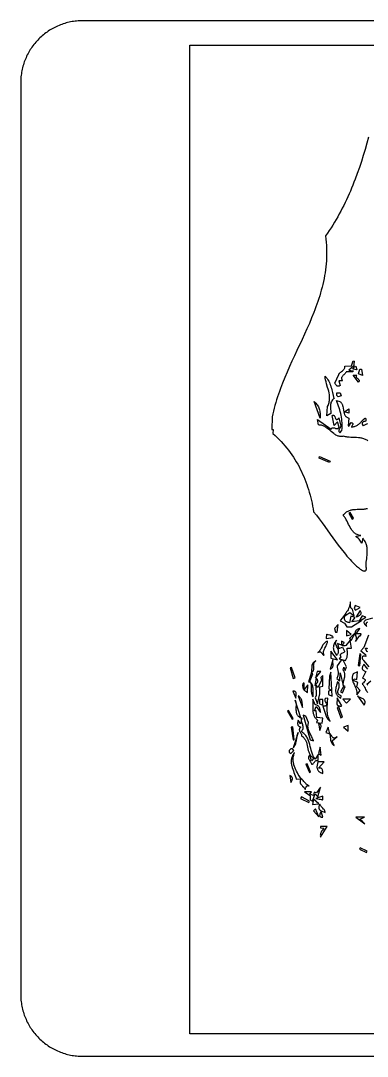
# Model space of a CAD drawing. Header units: metres. Extents: x 0 to 50, y 0 to 50.
# Drawn here: x 0 to 16.8, y 0 to 50 of the extents above; entities that cross this region are included whole.
import ezdxf

# ---------------------------------------------------------------- set-up
doc = ezdxf.new("R2010")
doc.units = ezdxf.units.M

msp = doc.modelspace()

# ---------------------------------------------------------------- linework, layer by layer
for points in [[(47, 50), (3, 50), (3, 50), (2.925508, 49.999076), (2.851239, 49.996313), (2.777221, 49.991723), (2.703487, 49.98532), (2.630066, 49.977116), (2.556991, 49.967123), (2.48429, 49.955354), (2.411996, 49.941823), (2.340139, 49.926542), (2.268749, 49.909523), (2.197857, 49.89078), (2.127495, 49.870324), (2.057692, 49.84817), (1.98848, 49.824329), (1.919889, 49.798814), (1.85195, 49.771639), (1.784693, 49.742815), (1.718151, 49.712355), (1.652352, 49.680273), (1.587329, 49.64658), (1.523111, 49.611291), (1.459729, 49.574416), (1.397215, 49.53597), (1.335598, 49.495965), (1.274911, 49.454413), (1.215182, 49.411328), (1.156444, 49.366721), (1.098726, 49.320606), (1.042061, 49.272996), (0.986477, 49.223903), (0.932006, 49.173341), (0.87868, 49.12132), (0.87868, 49.12132), (0.826659, 49.067994), (0.776097, 49.013523), (0.727004, 48.957939), (0.679394, 48.901274), (0.633279, 48.843556), (0.588672, 48.784818), (0.545587, 48.725089), (0.504035, 48.664402), (0.46403, 48.602785), (0.425584, 48.540271), (0.388709, 48.476889), (0.35342, 48.412671), (0.319727, 48.347648), (0.287645, 48.281849), (0.257185, 48.215307), (0.228361, 48.14805), (0.201186, 48.080111), (0.175671, 48.01152), (0.15183, 47.942308), (0.129676, 47.872505), (0.10922, 47.802143), (0.090477, 47.731251), (0.073458, 47.659861), (0.058177, 47.588004), (0.044646, 47.51571), (0.032877, 47.443009), (0.022884, 47.369934), (0.01468, 47.296513), (0.008277, 47.222779), (0.003687, 47.148761), (0.000924, 47.074492), (0, 47), (0, 3), (0, 3), (0.000924, 2.925508), (0.003687, 2.851239), (0.008277, 2.777221), (0.01468, 2.703487), (0.022884, 2.630066), (0.032877, 2.556991), (0.044646, 2.48429), (0.058177, 2.411996), (0.073458, 2.340139), (0.090477, 2.268749), (0.10922, 2.197857), (0.129676, 2.127495), (0.15183, 2.057692), (0.175671, 1.98848), (0.201186, 1.919889), (0.228361, 1.85195), (0.257185, 1.784694), (0.287645, 1.718151), (0.319727, 1.652352), (0.35342, 1.587329), (0.388709, 1.523111), (0.425584, 1.459729), (0.46403, 1.397215), (0.504035, 1.335598), (0.545587, 1.274911), (0.588672, 1.215182), (0.633279, 1.156444), (0.679394, 1.098726), (0.727004, 1.042061), (0.776097, 0.986477), (0.826659, 0.932006), (0.87868, 0.87868), (0.87868, 0.87868), (0.932006, 0.826659), (0.986477, 0.776097), (1.042061, 0.727004), (1.098726, 0.679394), (1.156444, 0.633279), (1.215182, 0.588672), (1.274911, 0.545587), (1.335598, 0.504035), (1.397215, 0.46403), (1.459729, 0.425584), (1.523111, 0.388709), (1.587329, 0.35342), (1.652352, 0.319727), (1.718151, 0.287645), (1.784693, 0.257185), (1.85195, 0.228361), (1.919889, 0.201186), (1.98848, 0.175671), (2.057692, 0.15183), (2.127495, 0.129676), (2.197857, 0.10922), (2.268749, 0.090477), (2.340139, 0.073458), (2.411996, 0.058177), (2.48429, 0.044646), (2.556991, 0.032877), (2.630066, 0.022884), (2.703487, 0.01468), (2.777221, 0.008277), (2.851239, 0.003687), (2.925508, 0.000924), (3, 0)], [(8.169895, 48.818233), (17.933545, 48.81704)], [(31.255449, 1.089307), (8.169895, 1.089307), (8.169895, 48.818233)], [(16.808337, 44.375068), (16.726991, 44.080803), (16.642571, 43.787569), (16.554675, 43.495505), (16.462901, 43.204753), (16.366846, 42.915453), (16.266106, 42.627745), (16.160281, 42.341771), (16.105335, 42.199477), (16.048966, 42.05767), (15.991124, 41.916366), (15.931759, 41.775583), (15.870821, 41.63534), (15.808258, 41.495652), (15.744021, 41.356538), (15.67806, 41.218016), (15.610324, 41.080103), (15.540762, 40.942817), (15.469325, 40.806174), (15.395962, 40.670194), (15.320622, 40.534892), (15.243256, 40.400288), (15.163813, 40.266398), (15.082243, 40.133241), (14.998496, 40.000833), (14.91252, 39.869192), (14.824266, 39.738336), (14.733684, 39.608282), (14.733684, 39.608282), (14.751826, 39.454191), (14.765928, 39.301316), (14.776096, 39.149628), (14.782436, 38.999092), (14.785053, 38.849679), (14.784053, 38.701355), (14.779542, 38.55409), (14.771626, 38.407851), (14.760409, 38.262606), (14.745999, 38.118323), (14.728501, 37.974972), (14.70802, 37.832519), (14.684663, 37.690933), (14.658534, 37.550182), (14.62974, 37.410234), (14.598386, 37.271058), (14.564579, 37.132621), (14.528424, 36.994892), (14.490026, 36.857839), (14.449491, 36.72143), (14.406926, 36.585634), (14.362436, 36.450417), (14.316126, 36.315749), (14.268102, 36.181598), (14.218471, 36.047931), (14.167337, 35.914717), (14.060985, 35.649521), (13.949894, 35.385755), (13.834908, 35.123163), (13.716874, 34.861491), (13.596638, 34.600485), (13.352941, 34.079448), (13.231172, 33.818908), (13.110585, 33.558015), (12.992024, 33.296512), (12.876336, 33.034146), (12.764366, 32.770662), (12.656961, 32.505804), (12.605235, 32.372781), (12.554967, 32.239319), (12.506263, 32.105386), (12.459228, 31.970951), (12.41397, 31.835981), (12.370592, 31.700445), (12.329202, 31.564311), (12.289904, 31.427547), (12.252805, 31.290121), (12.218009, 31.152002), (12.185624, 31.013157), (12.155755, 30.873555), (12.141091, 30.263194), (12.197023, 30.263194), (12.187268, 30.076682), (12.187268, 30.076682), (12.292759, 29.979663), (12.395052, 29.881124), (12.494182, 29.781082), (12.590184, 29.679551), (12.683096, 29.576546), (12.772952, 29.472082), (12.859789, 29.366174), (12.943643, 29.258838), (13.024549, 29.150088), (13.102544, 29.03994), (13.177662, 28.928408), (13.249941, 28.815509), (13.319416, 28.701256), (13.386123, 28.585665), (13.450098, 28.468751), (13.511377, 28.35053), (13.569995, 28.231015), (13.625989, 28.110223), (13.679395, 27.988168), (13.730248, 27.864866), (13.778584, 27.740332), (13.82444, 27.61458), (13.86785, 27.487626), (13.908852, 27.359485), (13.947481, 27.230172), (13.983772, 27.099701), (14.017762, 26.96809), (14.049487, 26.835351), (14.078983, 26.701501), (14.106285, 26.566554), (14.131429, 26.430525), (14.154451, 26.293431), (14.154451, 26.293431), (14.294241, 26.119013), (14.430433, 25.9417), (14.56382, 25.762141), (14.695198, 25.580988), (14.955101, 25.216501), (15.085215, 25.034469), (15.216496, 24.853446), (15.349738, 24.674082), (15.485736, 24.497028), (15.625285, 24.322935), (15.696638, 24.237202), (15.769177, 24.152453), (15.843001, 24.06877), (15.918209, 23.986234), (15.9949, 23.904926), (16.073173, 23.824928), (16.153128, 23.746321), (16.234865, 23.669186), (16.318481, 23.593604), (16.404078, 23.519658), (16.404078, 23.519658), (16.46265, 23.488449), (16.522601, 23.458732), (16.551873, 23.446501), (16.580027, 23.437124), (16.606573, 23.431428), (16.631025, 23.430239), (16.642312, 23.431594), (16.652893, 23.434386), (16.662706, 23.438718), (16.671691, 23.444694), (16.679786, 23.452417), (16.68693, 23.46199), (16.693062, 23.473518), (16.698122, 23.487103), (16.702048, 23.502848), (16.704779, 23.520857), (16.706414, 23.564082), (16.702538, 23.617602), (16.692664, 23.682246), (16.692664, 23.682246), (16.696571, 23.76589), (16.703614, 23.850174), (16.722798, 24.020057), (16.732782, 24.105353), (16.74159, 24.190684), (16.748144, 24.275899), (16.751365, 24.360846), (16.750176, 24.445375), (16.74759, 24.487435), (16.743498, 24.529334), (16.737763, 24.571052), (16.730253, 24.612571), (16.720831, 24.653873), (16.709362, 24.694937), (16.695714, 24.735745), (16.679749, 24.776279), (16.661334, 24.816519), (16.640334, 24.856447), (16.616614, 24.896043), (16.59004, 24.935288), (16.560476, 24.974165), (16.527788, 25.012653), (16.494175, 24.77338), (16.354913, 24.964495), (16.354913, 24.964495), (16.338475, 24.984433), (16.319192, 25.002323), (16.276646, 25.03508), (16.255657, 25.051506), (16.236376, 25.069004), (16.21994, 25.088354), (16.207488, 25.110336), (16.437006, 25.139193), (16.437006, 25.139193), (16.387579, 25.147937), (16.341214, 25.159401), (16.297752, 25.173454), (16.257035, 25.189962), (16.218904, 25.208795), (16.183202, 25.229819), (16.149769, 25.252903), (16.118448, 25.277914), (16.089079, 25.30472), (16.061506, 25.333189), (16.035568, 25.363188), (16.011108, 25.394586), (15.987968, 25.42725), (15.965988, 25.461048), (15.924878, 25.531517), (15.886511, 25.604935), (15.84962, 25.680244), (15.812938, 25.756387), (15.775197, 25.832305), (15.735131, 25.906942), (15.691471, 25.979239), (15.667898, 26.014179), (15.642952, 26.048138), (15.616473, 26.080984), (15.588305, 26.112583), (15.588305, 26.112583), (15.617957, 26.154595), (15.648902, 26.192411), (15.681072, 26.226255), (15.714396, 26.25635), (15.748804, 26.282919), (15.784227, 26.306187), (15.820596, 26.326376), (15.85784, 26.34371), (15.895891, 26.358412), (15.934678, 26.370707), (15.974131, 26.380817), (16.014182, 26.388966), (16.05476, 26.395377), (16.095796, 26.400274), (16.178964, 26.40642), (16.263127, 26.409191), (16.347728, 26.410375), (16.432211, 26.41176), (16.516018, 26.415135), (16.598592, 26.422286), (16.639243, 26.427836), (16.679377, 26.435001), (16.718924, 26.444005), (16.757814, 26.45507)], [(16.110148, 33.56079), (16.087027, 33.260449), (16.189305, 33.321768), (16.248386, 33.144663), (16.054117, 33.174994), (16.1164, 33.278717), (16.085368, 33.315009), (15.85269, 33.130132), (16.062432, 33.08744), (16.056563, 33.049895), (15.727373, 33.046857), (15.727373, 33.046857), (15.723331, 33.033188), (15.717889, 33.019997), (15.703329, 32.994856), (15.68474, 32.971055), (15.663168, 32.948213), (15.615261, 32.90389), (15.591018, 32.881649), (15.567977, 32.858848), (15.547185, 32.835107), (15.529686, 32.810047), (15.516528, 32.783288), (15.511904, 32.769152), (15.508757, 32.754449), (15.507218, 32.739132), (15.507419, 32.723152), (15.509489, 32.706462), (15.51356, 32.689015), (15.519762, 32.670763), (15.528226, 32.65166), (15.539083, 32.631656), (15.552464, 32.610706), (15.372201, 32.610504), (15.438184, 32.39072), (15.438184, 32.39072), (15.411968, 32.373926), (15.387635, 32.362013), (15.36507, 32.354612), (15.344157, 32.351353), (15.32478, 32.351864), (15.306824, 32.355777), (15.290174, 32.36272), (15.274714, 32.372324), (15.260328, 32.384217), (15.2469, 32.398031), (15.222458, 32.429937), (15.200464, 32.46508), (15.179992, 32.500497), (15.368336, 32.915834), (15.368336, 32.915834), (15.382317, 32.94566), (15.400128, 32.972268), (15.421083, 32.996222), (15.444499, 33.018087), (15.469692, 33.038427), (15.495978, 33.057807), (15.549095, 33.095946), (15.574558, 33.115835), (15.598379, 33.137022), (15.619875, 33.160072), (15.638361, 33.185551), (15.653154, 33.214022), (15.663569, 33.246051), (15.666922, 33.263576), (15.668924, 33.282202), (15.66949, 33.301999), (15.668534, 33.323039), (15.993523, 33.337917), (16.074924, 33.573515), (16.110148, 33.56079)], [(16.462804, 33.17226), (16.520319, 32.872143), (16.321972, 32.947319), (16.385381, 33.171262), (16.462804, 33.17226)], [(14.712355, 32.836503), (14.712355, 32.836503), (14.739136, 32.80842), (14.764375, 32.779706), (14.810504, 32.720492), (14.851288, 32.659079), (14.887276, 32.595685), (14.919014, 32.53053), (14.947051, 32.463832), (14.971933, 32.39581), (14.994209, 32.326682), (15.014426, 32.256667), (15.033131, 32.185984), (15.068196, 32.043488), (15.103786, 31.900943), (15.123146, 31.830199), (15.14428, 31.760099), (15.14428, 31.760099), (15.122112, 31.742754), (15.101725, 31.724907), (15.083056, 31.706573), (15.066039, 31.687771), (15.0367, 31.648829), (15.013187, 31.608216), (14.99498, 31.566069), (14.981558, 31.522524), (14.972402, 31.477717), (14.96699, 31.431785), (14.964801, 31.384865), (14.965316, 31.337091), (14.968013, 31.288602), (14.972372, 31.239533), (14.983995, 31.140202), (14.996018, 31.040188), (14.801438, 30.928988), (14.832708, 31.376269), (14.832708, 31.376269), (14.856006, 31.424882), (14.875813, 31.473099), (14.892303, 31.520939), (14.90565, 31.568424), (14.91603, 31.615573), (14.923616, 31.662408), (14.928584, 31.708948), (14.931108, 31.755213), (14.931362, 31.801226), (14.929522, 31.847005), (14.925761, 31.892571), (14.920254, 31.937945), (14.904702, 32.028198), (14.884261, 32.117927), (14.860329, 32.207295), (14.834302, 32.296466), (14.78155, 32.47487), (14.757617, 32.56443), (14.737176, 32.654446), (14.721623, 32.745083), (14.716116, 32.790685), (14.712355, 32.836503)], [(16.242244, 32.888317), (16.242244, 32.888317), (16.23096, 32.875245), (16.222451, 32.86266), (16.216528, 32.850532), (16.213005, 32.838827), (16.211694, 32.827512), (16.212408, 32.816557), (16.214958, 32.805928), (16.219158, 32.795593), (16.231755, 32.775674), (16.248699, 32.756542), (16.268491, 32.737939), (16.289629, 32.719604), (16.310613, 32.701278), (16.329944, 32.682704), (16.346121, 32.663621), (16.357644, 32.64377), (16.361191, 32.633476), (16.363012, 32.622893), (16.36292, 32.611988), (16.360726, 32.60073), (16.356244, 32.589085), (16.349285, 32.577022), (16.339663, 32.564507), (16.32719, 32.55151), (16.066949, 32.889962), (16.242244, 32.888317)], [(15.43761, 32.030337), (15.489822, 31.892796), (15.339955, 31.835994), (15.273302, 31.902595), (15.273302, 32.039809), (15.43761, 32.030337)], [(14.176731, 31.613921), (14.176731, 31.613921), (14.221831, 31.57536), (14.262486, 31.534895), (14.298888, 31.492612), (14.331233, 31.448596), (14.359715, 31.402933), (14.384528, 31.355706), (14.405868, 31.307002), (14.423929, 31.256905), (14.438904, 31.205502), (14.45099, 31.152876), (14.460379, 31.099114), (14.467268, 31.0443), (14.471849, 30.988519), (14.474318, 30.931858), (14.47487, 30.8744), (14.473698, 30.816232), (14.176731, 31.613921)], [(16.77665, 29.720915), (16.738505, 29.745877), (16.699492, 29.767884), (16.659667, 29.787134), (16.619089, 29.803824), (16.577815, 29.81815), (16.535903, 29.83031), (16.49341, 29.8405), (16.450394, 29.848918), (16.406914, 29.855761), (16.318789, 29.865509), (16.229497, 29.871321), (16.139499, 29.874773), (15.959236, 29.8809), (15.869894, 29.886729), (15.781695, 29.896502), (15.738167, 29.903361), (15.695099, 29.911797), (15.652547, 29.922008), (15.610569, 29.93419), (15.610569, 29.93419), (15.562296, 29.927127), (15.515963, 29.924168), (15.471444, 29.925059), (15.42861, 29.929544), (15.387334, 29.937369), (15.347487, 29.948278), (15.308941, 29.962018), (15.271569, 29.978333), (15.235242, 29.996968), (15.199832, 30.017669), (15.165212, 30.040181), (15.131253, 30.06425), (15.064807, 30.116036), (14.999471, 30.170991), (14.934221, 30.227074), (14.868032, 30.282249), (14.799881, 30.334477), (14.764749, 30.358849), (14.728743, 30.38172), (14.691734, 30.402835), (14.653595, 30.421939), (14.614197, 30.438778), (14.573412, 30.453097), (14.531113, 30.464641), (14.487171, 30.473155), (14.441459, 30.478385), (14.393848, 30.480075), (14.343357, 30.738155), (15.010288, 30.27352), (15.010288, 30.27352), (15.016747, 30.290987), (15.024097, 30.305727), (15.032284, 30.317923), (15.041253, 30.327756), (15.050949, 30.335407), (15.061317, 30.341057), (15.072302, 30.344887), (15.083851, 30.347079), (15.108417, 30.347272), (15.134576, 30.343086), (15.161892, 30.33597), (15.189926, 30.327374), (15.21824, 30.318747), (15.246396, 30.311539), (15.273956, 30.3072), (15.300482, 30.30718), (15.31322, 30.309242), (15.325536, 30.312927), (15.337374, 30.318416), (15.34868, 30.325892), (15.359398, 30.335533), (15.369476, 30.347523), (15.378856, 30.362042), (15.387485, 30.379272), (15.312728, 30.630002), (15.146831, 30.450458), (15.05873, 30.932509), (15.05873, 30.932509), (15.073109, 30.943297), (15.08636, 30.950551), (15.098569, 30.954533), (15.109818, 30.955505), (15.12019, 30.953728), (15.12977, 30.949464), (15.13864, 30.942976), (15.146885, 30.934525), (15.16183, 30.912784), (15.175274, 30.886336), (15.200327, 30.827699), (15.213272, 30.799703), (15.227385, 30.775381), (15.235089, 30.765253), (15.243335, 30.75683), (15.252208, 30.750373), (15.26179, 30.746145), (15.272165, 30.744407), (15.283417, 30.745422), (15.295629, 30.74945), (15.308884, 30.756755), (15.323266, 30.767598), (15.338858, 30.782242), (15.355744, 30.800947), (15.374008, 30.823976), (15.470652, 30.429012), (15.470652, 30.429012), (15.466168, 30.409318), (15.459234, 30.389904), (15.440255, 30.351611), (15.418193, 30.31353), (15.397525, 30.275055), (15.389113, 30.255481), (15.382727, 30.235582), (15.378929, 30.215283), (15.378277, 30.194508), (15.381332, 30.173181), (15.388652, 30.151227), (15.400798, 30.128571), (15.418328, 30.105136), (15.522039, 30.217015), (15.522039, 30.217015), (15.530174, 30.309914), (15.534332, 30.402364), (15.534678, 30.494382), (15.531378, 30.585986), (15.524596, 30.677196), (15.514497, 30.768029), (15.501248, 30.858505), (15.485012, 30.948641), (15.465955, 31.038457), (15.444242, 31.12797), (15.420039, 31.217199), (15.39351, 31.306163), (15.36482, 31.39488), (15.334135, 31.483369), (15.30162, 31.571648), (15.26744, 31.659735)], [(15.26744, 31.659735), (15.418313, 31.619456), (15.418313, 31.619456), (15.445213, 31.599842), (15.469043, 31.578633), (15.490024, 31.555952), (15.508381, 31.531923), (15.524337, 31.506668), (15.538116, 31.48031), (15.549942, 31.452973), (15.560038, 31.42478), (15.575937, 31.366316), (15.587601, 31.305904), (15.605384, 31.18317), (15.615081, 31.122817), (15.627702, 31.064454), (15.635667, 31.036326), (15.645035, 31.009064), (15.656028, 30.982792), (15.66887, 30.957632), (15.683785, 30.933708), (15.700996, 30.911143), (15.720728, 30.890059), (15.743203, 30.870581), (15.768646, 30.85283), (15.79728, 30.83693), (15.82933, 30.823004), (15.865017, 30.811175), (15.818437, 30.433155), (15.863763, 30.417032), (15.972456, 30.598526), (15.972456, 30.598526), (15.996834, 30.588034), (16.016067, 30.577468), (16.030582, 30.566751), (16.040806, 30.555808), (16.047166, 30.544565), (16.050088, 30.532947), (16.05, 30.520877), (16.047328, 30.508282), (16.035938, 30.481213), (16.019334, 30.451139), (16.000929, 30.417458), (15.984138, 30.37957), (15.984138, 30.37957), (16.022957, 30.384402), (16.061027, 30.391345), (16.098341, 30.400384), (16.134889, 30.411499), (16.170661, 30.424673), (16.205648, 30.439889), (16.239841, 30.457128), (16.273229, 30.476372), (16.305805, 30.497604), (16.337558, 30.520805), (16.36848, 30.545959), (16.39856, 30.573047), (16.42779, 30.602051), (16.456159, 30.632954), (16.48366, 30.665737), (16.510282, 30.700384), (16.510282, 30.700384), (16.522141, 30.706167), (16.535514, 30.715866), (16.565262, 30.742661), (16.596447, 30.772063), (16.611615, 30.785022), (16.625989, 30.795368), (16.639182, 30.802015), (16.65081, 30.803873), (16.655917, 30.802667), (16.660489, 30.799856), (16.664477, 30.795303), (16.667833, 30.788874), (16.672457, 30.76984), (16.673977, 30.741665), (16.672008, 30.703263), (16.666165, 30.653544), (16.666165, 30.653544), (16.637824, 30.650874), (16.612211, 30.646787), (16.589307, 30.641319), (16.569098, 30.634509), (16.551565, 30.626394), (16.536693, 30.617011), (16.524465, 30.606397), (16.514863, 30.594591), (16.507872, 30.581629), (16.503474, 30.567549), (16.501653, 30.552389), (16.502393, 30.536185), (16.505676, 30.518975), (16.511486, 30.500797), (16.519806, 30.481689), (16.530621, 30.461686), (16.530621, 30.461686), (16.547942, 30.462671), (16.565271, 30.465199), (16.599895, 30.474179), (16.634379, 30.487217), (16.66861, 30.502903), (16.735854, 30.536584), (16.768642, 30.551759)], [(15.864587, 31.266675), (15.864587, 31.046007), (15.656853, 31.111175), (15.864587, 31.266675)], [(14.92916, 28.677354), (14.41928, 28.884999), (14.44841, 28.954716), (14.954674, 28.737856), (14.92916, 28.677354)], [(15.855894, 26.219709), (16.023173, 25.939956), (16.088523, 25.978569), (15.923856, 26.259842), (15.855894, 26.219709)], [(15.924712, 21.946312), (15.924712, 21.946312), (15.923298, 21.910373), (15.920335, 21.875298), (15.915891, 21.841044), (15.910031, 21.80757), (15.894327, 21.742802), (15.873754, 21.680664), (15.848838, 21.62083), (15.82011, 21.56297), (15.788097, 21.506757), (15.753327, 21.451863), (15.716331, 21.39796), (15.677635, 21.344719), (15.597262, 21.238914), (15.516436, 21.131824), (15.477175, 21.076976), (15.439386, 21.020824), (15.652357, 20.90812), (15.761942, 20.730183), (15.98471, 20.730183), (16.474538, 21.040531), (15.99584, 20.978526), (16.161355, 21.180664), (15.95685, 21.257712), (15.892212, 20.931), (15.892212, 20.931), (15.857076, 20.938081), (15.824283, 20.946692), (15.793941, 20.9569), (15.766158, 20.968776), (15.741041, 20.982387), (15.7187, 20.997804), (15.699242, 21.015094), (15.682774, 21.034327), (15.669405, 21.055572), (15.659243, 21.078898), (15.652396, 21.104373), (15.648972, 21.132067), (15.649078, 21.162048), (15.652823, 21.194386), (15.660315, 21.229149), (15.671662, 21.266406), (15.905615, 21.427486), (16.112287, 21.270145), (16.037555, 21.584873), (16.037555, 21.584873), (16.009025, 21.600302), (15.986428, 21.617526), (15.969106, 21.636367), (15.956401, 21.656643), (15.947656, 21.678175), (15.942212, 21.700782), (15.939413, 21.724284), (15.9386, 21.7485), (15.940306, 21.798354), (15.942066, 21.848903), (15.941324, 21.873986), (15.938622, 21.898703), (15.933304, 21.922871), (15.924712, 21.946312)], [(16.163615, 21.766148), (16.109024, 21.622339), (16.187964, 21.543462), (16.400453, 21.66366), (16.163615, 21.766148)], [(16.400298, 21.518412), (16.216083, 21.214554), (16.216083, 21.214554), (16.279466, 21.239137), (16.337691, 21.265599), (16.363874, 21.279838), (16.387573, 21.294913), (16.40839, 21.310946), (16.425925, 21.328057), (16.439781, 21.346369), (16.44956, 21.366003), (16.454863, 21.387082), (16.455292, 21.409728), (16.450448, 21.434062), (16.439933, 21.460206), (16.423349, 21.488282), (16.400298, 21.518412)], [(16.505335, 21.267589), (16.336972, 20.994212), (16.675917, 21.196569), (16.505335, 21.267589)], [(17.007627, 21.160168), (16.664123, 21.05547), (16.664123, 21.05547), (16.634274, 21.028628), (16.612622, 21.003754), (16.598368, 20.980657), (16.590714, 20.959147), (16.58886, 20.939032), (16.592007, 20.920121), (16.599358, 20.902223), (16.610111, 20.885149), (16.62347, 20.868706), (16.638635, 20.852704), (16.671187, 20.82126), (16.701375, 20.789289), (16.713585, 20.772629), (16.722809, 20.755264), (16.722809, 20.755264), (16.712958, 20.781688), (16.70581, 20.806126), (16.701215, 20.828688), (16.699025, 20.849484), (16.699089, 20.868624), (16.701259, 20.886216), (16.705384, 20.902372), (16.711317, 20.9172), (16.718907, 20.93081), (16.728006, 20.943313), (16.738463, 20.954818), (16.750131, 20.965434), (16.776498, 20.98444)], [(15.287338, 20.480472), (15.344592, 20.844532), (15.160409, 20.660492), (15.207503, 20.480104), (15.287338, 20.480472)], [(15.744732, 20.554187), (15.744732, 20.308299), (15.971038, 20.367289), (15.744732, 20.554187)], [(16.177184, 20.028305), (16.387466, 20.317811), (16.415716, 20.306461), (16.450438, 20.402835), (16.205835, 20.402835), (16.392693, 20.646718), (16.392693, 20.646718), (16.352808, 20.639763), (16.317608, 20.631085), (16.28684, 20.620778), (16.260249, 20.608933), (16.23758, 20.595642), (16.218578, 20.580999), (16.202988, 20.565096), (16.190556, 20.548024), (16.181027, 20.529878), (16.174146, 20.510748), (16.169659, 20.490728), (16.16731, 20.46991), (16.166846, 20.448386), (16.168011, 20.426249), (16.174209, 20.380505), (16.183868, 20.333417), (16.194949, 20.285726), (16.205415, 20.238169), (16.213227, 20.191488), (16.216348, 20.146422), (16.215512, 20.124725), (16.21274, 20.103709), (16.207775, 20.083467), (16.200364, 20.064091), (16.190252, 20.045672), (16.177184, 20.028305)], [(14.824109, 20.038582), (14.824109, 20.038582), (14.798675, 20.030122), (14.774912, 20.020336), (14.752721, 20.009301), (14.732007, 19.997092), (14.712673, 19.983788), (14.69462, 19.969464), (14.661974, 19.938067), (14.633293, 19.903515), (14.607802, 19.866423), (14.584724, 19.827405), (14.563284, 19.787076), (14.522212, 19.704941), (14.501029, 19.664364), (14.478379, 19.624934), (14.453488, 19.587265), (14.425578, 19.551972), (14.393874, 19.519668), (14.376357, 19.504829), (14.3576, 19.490968), (14.3576, 19.490968), (14.391733, 19.513925), (14.407222, 19.521999), (14.421735, 19.527974), (14.435332, 19.531977), (14.448069, 19.534136), (14.460005, 19.534578), (14.471198, 19.53343), (14.481705, 19.53082), (14.491585, 19.526875), (14.509694, 19.51549), (14.525988, 19.500295), (14.54093, 19.482309), (14.568612, 19.442041), (14.596446, 19.40284), (14.611578, 19.386188), (14.628139, 19.37286), (14.64659, 19.363876), (14.656669, 19.361332), (14.667396, 19.360255), (14.667396, 19.360255), (14.655885, 19.385609), (14.646832, 19.410336), (14.640094, 19.434473), (14.635534, 19.458055), (14.633011, 19.481118), (14.632385, 19.503699), (14.633517, 19.525832), (14.636266, 19.547554), (14.646059, 19.589906), (14.660645, 19.631043), (14.678906, 19.671251), (14.699724, 19.710815), (14.744557, 19.789163), (14.766335, 19.828519), (14.786196, 19.868379), (14.803023, 19.909028), (14.815696, 19.950754), (14.820126, 19.972111), (14.823098, 19.993844), (14.824472, 20.015989), (14.824109, 20.038582)], [(14.773059, 20.377191), (14.769911, 20.166624), (15.107769, 20.215854), (15.107769, 20.215854), (15.094335, 20.239978), (15.078897, 20.260275), (15.061672, 20.277165), (15.042874, 20.291067), (15.022719, 20.302399), (15.001422, 20.31158), (14.979199, 20.319028), (14.956265, 20.325162), (14.86173, 20.344938), (14.8158, 20.35783), (14.793923, 20.366492), (14.773059, 20.377191)], [(15.270925, 20.091455), (15.270925, 20.091455), (15.230936, 20.046046), (15.196836, 20.000636), (15.1685, 19.955227), (15.145797, 19.909817), (15.128601, 19.864408), (15.116784, 19.818998), (15.110217, 19.773589), (15.108773, 19.728179), (15.112324, 19.68277), (15.120741, 19.63736), (15.133898, 19.59195), (15.151665, 19.546541), (15.173916, 19.501131), (15.200522, 19.455722), (15.231356, 19.410312), (15.266288, 19.364903), (15.266288, 19.364903), (15.292407, 19.387607), (15.314068, 19.410312), (15.331548, 19.433017), (15.345127, 19.455722), (15.355082, 19.478427), (15.361693, 19.501131), (15.365236, 19.523836), (15.36599, 19.546541), (15.364234, 19.569246), (15.360245, 19.59195), (15.354303, 19.614655), (15.346685, 19.63736), (15.327534, 19.68277), (15.30502, 19.728179), (15.281367, 19.773589), (15.258803, 19.818998), (15.239553, 19.864408), (15.231866, 19.887113), (15.225843, 19.909817), (15.221761, 19.932522), (15.219899, 19.955227), (15.220535, 19.977932), (15.223947, 20.000636), (15.230414, 20.023341), (15.240214, 20.046046), (15.253625, 20.068751), (15.270925, 20.091455)], [(15.497031, 20.045991), (15.497031, 19.856338), (15.315957, 19.924967), (15.378325, 19.686078), (15.554888, 19.752998), (15.650734, 19.552389), (15.650734, 19.552389), (15.647035, 19.541697), (15.642006, 19.531868), (15.628447, 19.514501), (15.611044, 19.499684), (15.590784, 19.486816), (15.545641, 19.464521), (15.500915, 19.442798), (15.481177, 19.430647), (15.464505, 19.416833), (15.451885, 19.400755), (15.447404, 19.391679), (15.444306, 19.38181), (15.442715, 19.371075), (15.442754, 19.359397), (15.444547, 19.346702), (15.448217, 19.332914), (15.461681, 19.301759), (15.484134, 19.265329), (15.385444, 19.182674), (15.696111, 19.108083), (15.696111, 19.108083), (15.718411, 19.138745), (15.736974, 19.170726), (15.752118, 19.203941), (15.764166, 19.238308), (15.773439, 19.273745), (15.780256, 19.310167), (15.78494, 19.347493), (15.78781, 19.38564), (15.789395, 19.464062), (15.787577, 19.54477), (15.784924, 19.627101), (15.784002, 19.710392), (15.979911, 19.708493), (15.92264, 20.097025), (15.710688, 19.830616), (15.710688, 19.830616), (15.658775, 19.821106), (15.617934, 19.815788), (15.587147, 19.814309), (15.565398, 19.81632), (15.551667, 19.821468), (15.547491, 19.82511), (15.544938, 19.829405), (15.544192, 19.839778), (15.548412, 19.852237), (15.556581, 19.866432), (15.567681, 19.882011), (15.594602, 19.91592), (15.621034, 19.951158), (15.631523, 19.968398), (15.638836, 19.984919), (15.497031, 20.045991)], [(16.18214, 20.465537), (15.88545, 20.169079), (15.978166, 20.076435), (16.18214, 20.465537)], [(16.804159, 20.327651), (16.589707, 19.730613), (16.440921, 19.577842), (16.67161, 19.405167), (16.675361, 19.30714), (16.675361, 19.30714), (16.626556, 19.314064), (16.587033, 19.316381), (16.555991, 19.314524), (16.532632, 19.308923), (16.516153, 19.300009), (16.510245, 19.294444), (16.505757, 19.288213), (16.500642, 19.273967), (16.500009, 19.257701), (16.503057, 19.239847), (16.508986, 19.220835), (16.526289, 19.181063), (16.545516, 19.141835), (16.560267, 19.106598), (16.827638, 18.797696)], [(14.99364, 19.56084), (14.99364, 19.224776), (15.308881, 19.142604), (14.99364, 19.56084)], [(16.76913, 19.523213), (16.726591, 19.541993), (16.671147, 19.701948), (16.671147, 19.701948), (16.713715, 19.698011), (16.750738, 19.696854), (16.782541, 19.698314)], [(14.041258, 18.527185), (14.041258, 18.527185), (14.063815, 18.538429), (14.083497, 18.550822), (14.100489, 18.56429), (14.114978, 18.578759), (14.12715, 18.594153), (14.137191, 18.6104), (14.145287, 18.627424), (14.151624, 18.64515), (14.156389, 18.663506), (14.159766, 18.682415), (14.163107, 18.721599), (14.163135, 18.762108), (14.161338, 18.803345), (14.159207, 18.844716), (14.15823, 18.885626), (14.159896, 18.925479), (14.165694, 18.963681), (14.170608, 18.981977), (14.177113, 18.999636), (14.185396, 19.016585), (14.195642, 19.03275), (14.208038, 19.048055), (14.22277, 19.062426), (14.240024, 19.07579), (14.259986, 19.088071), (14.259986, 19.088071), (14.236503, 19.077197), (14.214993, 19.065535), (14.195365, 19.05312), (14.177529, 19.039989), (14.161396, 19.026178), (14.146876, 19.011722), (14.133878, 18.996657), (14.122314, 18.98102), (14.103125, 18.94817), (14.088592, 18.913459), (14.077996, 18.877175), (14.070617, 18.839605), (14.065739, 18.801035), (14.062643, 18.761753), (14.058923, 18.682202), (14.05371, 18.603247), (14.048748, 18.564711), (14.041258, 18.527185)], [(15.078705, 19.140958), (14.956266, 18.688126), (14.956266, 18.688126), (14.993812, 18.70578), (15.02459, 18.725974), (15.049196, 18.748468), (15.068226, 18.77302), (15.082277, 18.799393), (15.091945, 18.827344), (15.097825, 18.856636), (15.100515, 18.887027), (15.10061, 18.918278), (15.098707, 18.950149), (15.09129, 19.014791), (15.083032, 19.079034), (15.080079, 19.110406), (15.078705, 19.140958)], [(15.586432, 17.907438), (15.586432, 17.907438), (15.584364, 17.953421), (15.587104, 17.999718), (15.593665, 18.046258), (15.603063, 18.092973), (15.626427, 18.186645), (15.649311, 18.280174), (15.65811, 18.326711), (15.663831, 18.373003), (15.665491, 18.41898), (15.662103, 18.464571), (15.658208, 18.487201), (15.652682, 18.509709), (15.645401, 18.532085), (15.636242, 18.554321), (15.625082, 18.576409), (15.611798, 18.598339), (15.596267, 18.620104), (15.578365, 18.641693), (15.624247, 18.782037), (15.682431, 18.620541), (15.753152, 18.808077), (15.589594, 19.123666), (15.480071, 19.126402), (15.290614, 18.846999), (15.290614, 18.846999), (15.293806, 18.811199), (15.298723, 18.775073), (15.311759, 18.701926), (15.325772, 18.627737), (15.336811, 18.552682), (15.33998, 18.514885), (15.340925, 18.476939), (15.33915, 18.438864), (15.334163, 18.400685), (15.325468, 18.362421), (15.312574, 18.324097), (15.294985, 18.285733), (15.272208, 18.247353), (15.41635, 18.121256), (15.44662, 18.514455), (15.586432, 17.907438)], [(16.382086, 19.428424), (16.316525, 18.864166), (16.392651, 18.857366), (16.437938, 19.421588), (16.382086, 19.428424)], [(13.029557, 18.748428), (13.164507, 18.23678), (13.260927, 18.267391), (13.083448, 18.766955), (13.029557, 18.748428)], [(14.324345, 18.582461), (14.243673, 18.259028), (14.498437, 18.582461), (14.324345, 18.582461)], [(14.996157, 18.545978), (14.926546, 18.352765), (14.898524, 17.739679), (15.01578, 17.66938), (14.881776, 17.621176), (14.881776, 17.460833), (15.056099, 17.394763), (14.996157, 18.545978)], [(16.284477, 18.569012), (16.072546, 18.459236), (16.072546, 18.459236), (16.055037, 18.425294), (16.041201, 18.391881), (16.030815, 18.35896), (16.023658, 18.326493), (16.019511, 18.294445), (16.018151, 18.262778), (16.019357, 18.231456), (16.022909, 18.200441), (16.028585, 18.169697), (16.036165, 18.139188), (16.045428, 18.108875), (16.056151, 18.078723), (16.081099, 18.018754), (16.10924, 17.958985), (16.16803, 17.838871), (16.195142, 17.777936), (16.218375, 17.716024), (16.227984, 17.684609), (16.23596, 17.652839), (16.242082, 17.620678), (16.246129, 17.588088), (16.24788, 17.555034), (16.247114, 17.521477), (16.243611, 17.487381), (16.237148, 17.45271), (16.399007, 17.65431), (16.245595, 17.831186), (16.286455, 18.044398), (16.089837, 18.149179), (16.118835, 18.221775), (16.250126, 18.193663), (16.284477, 18.569012)], [(16.780834, 18.694239), (16.580945, 18.932854), (16.580945, 18.932854), (16.560948, 18.901497), (16.54385, 18.871276), (16.529765, 18.842211), (16.518807, 18.814321), (16.511088, 18.787628), (16.506722, 18.762151), (16.505823, 18.73791), (16.508503, 18.714925), (16.514877, 18.693216), (16.525056, 18.672805), (16.539155, 18.653709), (16.557286, 18.63595), (16.579564, 18.619548), (16.606101, 18.604523), (16.63701, 18.590895), (16.672406, 18.578683), (16.513767, 18.258593), (16.513767, 18.258593), (16.56372, 18.239111), (16.601307, 18.219883), (16.61584, 18.210361), (16.627732, 18.200898), (16.637135, 18.191492), (16.6442, 18.182141), (16.649075, 18.172844), (16.651913, 18.1636), (16.652863, 18.154405), (16.652076, 18.14526), (16.645893, 18.127109), (16.634567, 18.109132), (16.619303, 18.091318), (16.601304, 18.073651), (16.561919, 18.03871), (16.54294, 18.021409), (16.526042, 18.004202), (16.512429, 17.987077), (16.503304, 17.97002), (16.503304, 17.97002), (16.5278, 17.950102), (16.549488, 17.928242), (16.568751, 17.904711), (16.585974, 17.87978), (16.601541, 17.853724), (16.615835, 17.826812), (16.64214, 17.771514), (16.667963, 17.716063), (16.696375, 17.662637), (16.712511, 17.637363), (16.730446, 17.613411), (16.750564, 17.591054), (16.773249, 17.570564)], [(13.704834, 18.024755), (13.704834, 18.024755), (13.677871, 18.020762), (13.658058, 18.013207), (13.644275, 18.002659), (13.635405, 17.989685), (13.63033, 17.974855), (13.62793, 17.958737), (13.626687, 17.924908), (13.626687, 17.924908), (13.625908, 17.888927), (13.627752, 17.85534), (13.632108, 17.824031), (13.638864, 17.794883), (13.64791, 17.767778), (13.659133, 17.742599), (13.672423, 17.719228), (13.687668, 17.697549), (13.704758, 17.677444), (13.723581, 17.658795), (13.744025, 17.641486), (13.765981, 17.625399), (13.789335, 17.610418), (13.813978, 17.596424), (13.866683, 17.570929), (13.877255, 17.933439), (13.707197, 17.706872), (13.704834, 18.024755)], [(13.9604, 18.068222), (14.112174, 18.465554), (14.041925, 18.489309), (13.909612, 18.086453), (13.9604, 18.068222)], [(13.99206, 18.080663), (13.99206, 18.080663), (14.010752, 18.037145), (14.024217, 17.992422), (14.033291, 17.946687), (14.038812, 17.900132), (14.041617, 17.852951), (14.042543, 17.805337), (14.042108, 17.709581), (14.042421, 17.661825), (14.044204, 17.614409), (14.048294, 17.567524), (14.055529, 17.521364), (14.066745, 17.476123), (14.082779, 17.431992), (14.092865, 17.410404), (14.10447, 17.389166), (14.117698, 17.368302), (14.132654, 17.347837), (14.132654, 17.347837), (14.128657, 17.394743), (14.127121, 17.442217), (14.128774, 17.538254), (14.1323, 17.634723), (14.133106, 17.682736), (14.132386, 17.730398), (14.129479, 17.777555), (14.123719, 17.824055), (14.114442, 17.869744), (14.100984, 17.914468), (14.082681, 17.958075), (14.058869, 18.000412), (14.044689, 18.021057), (14.028883, 18.041326), (14.011368, 18.061201), (13.99206, 18.080663)], [(14.283978, 18.248874), (14.213207, 17.909761), (14.213207, 17.909761), (14.22668, 17.928763), (14.242378, 17.946982), (14.277507, 17.981992), (14.312713, 18.016636), (14.328506, 18.034396), (14.342112, 18.052756), (14.352795, 18.071947), (14.359821, 18.092197), (14.362453, 18.113739), (14.359957, 18.136801), (14.351596, 18.161616), (14.336637, 18.188412), (14.314343, 18.217422), (14.283978, 18.248874)], [(14.602114, 18.381262), (14.512278, 18.291496), (14.542624, 18.142641), (14.354214, 17.808303), (14.257877, 17.952697), (14.284425, 17.417848), (14.225086, 17.302968), (14.346599, 17.024921), (14.457706, 17.499607), (14.449383, 17.834136), (14.602114, 17.865223), (14.602114, 18.381262)], [(15.470957, 17.291439), (15.484129, 17.405576), (15.484129, 17.405576), (15.45091, 17.419546), (15.422402, 17.434693), (15.398314, 17.450944), (15.378355, 17.468227), (15.362234, 17.48647), (15.349661, 17.5056), (15.340345, 17.525544), (15.333995, 17.54623), (15.33032, 17.567586), (15.32903, 17.589539), (15.329834, 17.612017), (15.332441, 17.634947), (15.341903, 17.681873), (15.355088, 17.729738), (15.369672, 17.777963), (15.383328, 17.825967), (15.393731, 17.873171), (15.396986, 17.896291), (15.398555, 17.918995), (15.398148, 17.941208), (15.395474, 17.962859), (15.390242, 17.983875), (15.382162, 18.004184), (15.370943, 18.023713), (15.356294, 18.042389), (15.337924, 18.060141), (15.315542, 18.076896), (15.315542, 18.076896), (15.280507, 17.966978), (15.263828, 17.91221), (15.248733, 17.857788), (15.235991, 17.803876), (15.226371, 17.750639), (15.220641, 17.698239), (15.21957, 17.646843), (15.221021, 17.621571), (15.223926, 17.596612), (15.22838, 17.571986), (15.234478, 17.547712), (15.242318, 17.523813), (15.251996, 17.500307), (15.263606, 17.477216), (15.277246, 17.45456), (15.293012, 17.43236), (15.310999, 17.410636), (15.331304, 17.389408), (15.354023, 17.368698), (15.379251, 17.348525), (15.407086, 17.328911), (15.437622, 17.309875), (15.470957, 17.291439)], [(16.771005, 17.918374), (16.725404, 17.959011), (16.91761, 18.129222)], [(13.152042, 17.634467), (13.30388, 17.292307), (13.30388, 17.292307), (13.301474, 17.317096), (13.301732, 17.343242), (13.307146, 17.398051), (13.313936, 17.453631), (13.315915, 17.48074), (13.315917, 17.506879), (13.313172, 17.531658), (13.306904, 17.55469), (13.296341, 17.575587), (13.289208, 17.585113), (13.280711, 17.593961), (13.270753, 17.60208), (13.259238, 17.609423), (13.24607, 17.615942), (13.231152, 17.621587), (13.195677, 17.630064), (13.152042, 17.634467)], [(15.608854, 17.884921), (15.458966, 17.596195), (15.558824, 17.550451), (15.684184, 17.84776), (15.608854, 17.884921)], [(13.270598, 17.187665), (13.270598, 17.187665), (13.280536, 17.161975), (13.288597, 17.135653), (13.294958, 17.108758), (13.299794, 17.08135), (13.305597, 17.025225), (13.307415, 16.967751), (13.306657, 16.909397), (13.304731, 16.850635), (13.303045, 16.791936), (13.303009, 16.733771), (13.30603, 16.676611), (13.313518, 16.620926), (13.319377, 16.593785), (13.326881, 16.567188), (13.336206, 16.541196), (13.347528, 16.515868), (13.361023, 16.491261), (13.376867, 16.467436), (13.395236, 16.44445), (13.416306, 16.422364), (13.440254, 16.401234), (13.467255, 16.381122), (13.497486, 16.362084), (13.531122, 16.344181), (13.270598, 17.187665)], [(13.416187, 17.405155), (13.611978, 16.835664), (13.611978, 16.835664), (13.613172, 16.916702), (13.611276, 16.996634), (13.608507, 17.035919), (13.604169, 17.074607), (13.597998, 17.112591), (13.589729, 17.149765), (13.579095, 17.186021), (13.565832, 17.221253), (13.549675, 17.255355), (13.530358, 17.288218), (13.507616, 17.319736), (13.481183, 17.349803), (13.450796, 17.378312), (13.416187, 17.405155)], [(14.113668, 17.246196), (14.113668, 17.246196), (14.119482, 17.179924), (14.121717, 17.112684), (14.121397, 17.044768), (14.119548, 16.976463), (14.115363, 16.839851), (14.115077, 16.772122), (14.117363, 16.705164), (14.123245, 16.639267), (14.133748, 16.57472), (14.141053, 16.543044), (14.149897, 16.511814), (14.16041, 16.481066), (14.172718, 16.450837), (14.186951, 16.421162), (14.203236, 16.392079), (14.221701, 16.363623), (14.242475, 16.33583), (14.265686, 16.308738), (14.291461, 16.282381), (14.319929, 16.256796), (14.351219, 16.232019), (14.292686, 16.112247), (14.569265, 16.085674), (14.607932, 16.322132), (14.315289, 16.363905), (14.277168, 16.682246), (14.199015, 16.682246), (14.279977, 16.895523), (14.492321, 16.603497), (14.492321, 16.603497), (14.481549, 16.662243), (14.472146, 16.721738), (14.460225, 16.779737), (14.452107, 16.807476), (14.441903, 16.834), (14.429128, 16.859029), (14.413295, 16.882283), (14.393919, 16.903481), (14.370514, 16.922343), (14.342596, 16.938589), (14.309677, 16.951938), (14.271274, 16.96211), (14.226899, 16.968824), (14.113668, 17.246196)], [(14.434317, 17.227161), (14.434317, 17.013724), (14.602114, 16.950127), (14.602114, 17.222969), (14.434317, 17.227161)], [(14.953109, 16.178764), (14.953109, 16.178764), (14.933827, 16.212301), (14.916323, 16.246004), (14.90052, 16.279866), (14.886341, 16.313879), (14.862548, 16.382331), (14.84433, 16.451302), (14.831073, 16.520733), (14.822161, 16.590565), (14.816979, 16.660741), (14.814915, 16.731201), (14.815352, 16.801888), (14.817676, 16.872742), (14.825527, 17.014721), (14.833551, 17.156669), (14.836091, 17.227486), (14.836831, 17.29812), (14.718623, 17.267531), (14.718623, 17.267531), (14.708526, 17.256711), (14.701274, 17.245102), (14.696626, 17.232779), (14.694338, 17.219817), (14.694168, 17.20629), (14.695874, 17.192274), (14.703945, 17.163075), (14.716611, 17.132822), (14.731933, 17.102115), (14.762788, 17.041744), (14.774442, 17.013283), (14.780996, 16.986772), (14.781754, 16.974437), (14.780509, 16.962814), (14.77702, 16.951979), (14.771044, 16.942008), (14.762338, 16.932975), (14.75066, 16.924956), (14.735768, 16.918026), (14.717419, 16.912259), (14.695371, 16.907732), (14.669382, 16.904519), (14.639208, 16.902695), (14.604609, 16.902335), (14.604609, 16.902335), (14.624402, 16.857192), (14.641528, 16.810706), (14.656616, 16.763163), (14.670294, 16.714848), (14.695932, 16.617045), (14.723468, 16.519581), (14.739518, 16.471689), (14.757927, 16.424737), (14.779324, 16.379012), (14.804337, 16.334798), (14.833593, 16.292381), (14.867722, 16.252046), (14.907351, 16.214078), (14.929425, 16.196072), (14.953109, 16.178764)], [(15.29755, 17.309385), (15.29755, 17.309385), (15.29938, 17.278256), (15.29772, 17.245099), (15.293649, 17.210532), (15.288251, 17.175175), (15.277795, 17.104561), (15.2749, 17.07054), (15.275003, 17.038201), (15.279185, 17.008162), (15.283144, 16.994198), (15.288527, 16.981041), (15.295471, 16.968768), (15.304111, 16.957457), (15.314582, 16.947184), (15.327018, 16.938027), (15.341556, 16.930063), (15.35833, 16.92337), (15.377475, 16.918024), (15.399128, 16.914104), (15.423422, 16.911685), (15.450493, 16.910847), (15.480476, 16.911665), (15.513507, 16.914217), (15.29755, 17.309385)], [(15.572939, 17.241133), (15.747456, 17.044253), (15.94449, 17.241133), (15.572939, 17.241133)], [(16.281506, 17.40907), (16.602504, 16.951371), (16.602504, 16.951371), (16.616724, 16.9839), (16.627841, 17.0141), (16.636009, 17.042088), (16.641383, 17.067979), (16.644115, 17.091887), (16.644359, 17.113928), (16.64227, 17.134218), (16.638001, 17.15287), (16.631706, 17.170002), (16.623539, 17.185727), (16.613653, 17.200161), (16.602203, 17.213419), (16.589342, 17.225616), (16.575224, 17.236868), (16.543833, 17.256997), (16.509259, 17.274726), (16.472734, 17.290978), (16.398751, 17.322735), (16.363754, 17.340084), (16.331727, 17.359642), (16.317212, 17.370537), (16.303901, 17.38233), (16.291947, 17.395136), (16.281506, 17.40907)], [(12.890269, 16.662723), (13.11557, 16.272409), (13.169588, 16.303154), (12.949584, 16.696455), (12.890269, 16.662723)], [(15.29933, 16.839756), (15.47009, 16.337764), (15.552338, 16.366064), (15.37862, 16.867012), (15.29933, 16.839756)], [(13.58121, 16.348376), (13.529276, 16.045035), (13.406471, 16.227557), (13.406471, 16.227557), (13.395624, 16.177549), (13.386745, 16.1281), (13.383962, 16.103879), (13.382772, 16.080149), (13.383543, 16.057026), (13.38664, 16.034629), (13.392432, 16.013073), (13.401286, 15.992477), (13.413568, 15.972956), (13.429646, 15.954629), (13.449886, 15.937611), (13.474655, 15.922019), (13.504322, 15.907972), (13.539252, 15.895585), (13.539252, 15.895585), (13.521601, 15.881997), (13.506606, 15.868388), (13.494122, 15.854761), (13.484004, 15.841121), (13.476107, 15.827471), (13.470289, 15.813816), (13.466403, 15.800157), (13.464306, 15.786501), (13.463852, 15.772849), (13.464899, 15.759207), (13.470914, 15.731963), (13.481194, 15.704801), (13.494584, 15.677748), (13.526074, 15.624095), (13.541862, 15.597554), (13.556138, 15.571243), (13.567747, 15.545193), (13.575534, 15.519432), (13.578342, 15.493991), (13.577519, 15.4814), (13.575017, 15.4689), (13.575017, 15.4689), (13.61136, 15.446018), (13.644103, 15.421025), (13.673492, 15.394066), (13.699772, 15.365279), (13.723189, 15.334808), (13.74399, 15.302793), (13.76242, 15.269376), (13.778724, 15.234698), (13.793149, 15.1989), (13.80594, 15.162124), (13.827605, 15.086204), (13.845686, 15.008068), (13.862147, 14.928847), (13.878957, 14.849672), (13.898081, 14.771675), (13.909126, 14.733472), (13.921486, 14.695986), (13.935408, 14.659361), (13.951138, 14.623737), (13.968922, 14.589256), (13.989004, 14.556059), (14.011632, 14.524287), (14.03705, 14.494082), (14.065505, 14.465586), (14.097243, 14.438939), (14.132508, 14.414282), (14.171548, 14.391759), (14.057343, 14.271403), (13.981238, 14.558271), (13.981238, 14.558271), (13.964803, 14.541982), (13.950694, 14.525984), (13.9388, 14.510259), (13.92901, 14.494792), (13.921212, 14.479564), (13.915294, 14.46456), (13.911145, 14.449763), (13.908653, 14.435155), (13.908197, 14.406441), (13.913034, 14.378284), (13.922271, 14.350549), (13.935016, 14.323102), (13.950379, 14.295809), (13.967466, 14.268534), (14.003249, 14.213502), (14.020161, 14.185477), (14.03523, 14.156931), (14.047565, 14.127732), (14.056273, 14.097744), (14.056273, 14.097744), (14.069319, 14.096661), (14.081589, 14.097203), (14.093143, 14.099249), (14.10404, 14.102681), (14.124094, 14.11322), (14.142222, 14.127863), (14.158893, 14.145651), (14.174577, 14.165627), (14.204863, 14.208306), (14.220404, 14.229094), (14.236837, 14.248237), (14.254631, 14.264776), (14.274256, 14.277753), (14.296182, 14.286211), (14.308154, 14.288446), (14.320878, 14.289191), (14.334412, 14.288328), (14.348814, 14.285736), (14.364144, 14.281295), (14.38046, 14.274886), (14.3777, 14.577742), (14.23091, 14.341088), (14.23091, 14.341088), (14.20308, 14.379942), (14.177769, 14.420032), (14.154767, 14.461253), (14.133863, 14.503501), (14.114848, 14.546673), (14.097513, 14.590664), (14.067039, 14.680686), (14.040762, 14.772735), (14.017005, 14.865977), (13.994087, 14.95958), (13.97033, 15.052711), (13.944056, 15.144536), (13.913584, 15.234223), (13.89625, 15.278005), (13.877237, 15.320939), (13.856336, 15.362922), (13.833336, 15.40385), (13.808027, 15.443618), (13.780201, 15.482123), (13.749646, 15.51926), (13.716154, 15.554926), (13.679513, 15.589016), (13.639515, 15.621425), (13.59595, 15.65205), (13.548607, 15.680787), (13.548607, 15.680787), (13.571213, 15.699527), (13.590667, 15.718559), (13.607146, 15.737868), (13.620824, 15.757439), (13.631879, 15.777256), (13.640485, 15.797303), (13.646819, 15.817564), (13.651057, 15.838025), (13.653374, 15.85867), (13.653947, 15.879482), (13.650562, 15.921549), (13.64231, 15.964102), (13.630599, 16.007016), (13.602424, 16.093428), (13.588775, 16.136677), (13.577295, 16.179789), (13.569391, 16.22264), (13.566471, 16.265104), (13.56732, 16.286153), (13.569942, 16.307058), (13.574513, 16.327804), (13.58121, 16.348376)], [(13.654423, 16.472042), (13.986079, 15.281471), (14.15313, 15.224185), (14.15313, 15.224185), (14.132279, 15.279163), (14.108553, 15.33332), (14.082742, 15.386858), (14.055635, 15.439978), (14.000689, 15.545771), (13.974429, 15.598848), (13.950031, 15.652314), (13.928283, 15.70637), (13.909976, 15.761218), (13.895898, 15.81706), (13.886839, 15.874098), (13.884438, 15.903128), (13.883588, 15.932532), (13.884388, 15.962337), (13.886935, 15.992566), (13.89133, 16.023245), (13.89767, 16.054399), (13.906053, 16.086054), (13.91658, 16.118235), (13.784592, 16.420484), (13.654423, 16.472042)], [(14.39828, 16.07083), (14.45752, 15.736219), (14.45752, 15.736219), (14.46227, 15.758513), (14.469137, 15.781163), (14.486437, 15.827072), (14.503862, 15.873019), (14.510884, 15.895716), (14.515853, 15.918074), (14.518073, 15.939977), (14.516849, 15.96131), (14.511487, 15.981957), (14.501292, 16.001801), (14.485568, 16.020726), (14.463622, 16.038616), (14.434757, 16.055356), (14.39828, 16.07083)], [(13.074151, 15.897116), (13.167637, 15.279563), (13.217628, 15.28654), (13.149799, 15.906129), (13.074151, 15.897116)], [(13.170412, 14.885089), (13.170412, 14.885089), (13.203209, 14.924621), (13.230973, 14.966082), (13.254263, 15.009252), (13.273636, 15.053913), (13.28965, 15.099846), (13.302863, 15.146833), (13.313832, 15.194656), (13.323114, 15.243095), (13.338851, 15.340948), (13.354533, 15.438645), (13.363748, 15.486888), (13.374623, 15.534436), (13.387714, 15.58107), (13.40358, 15.626572), (13.170412, 14.885089)], [(14.862331, 15.894435), (14.750778, 15.639176), (14.937052, 15.568576), (14.862331, 15.894435)], [(14.9348, 15.56964), (14.9348, 15.56964), (14.942791, 15.531201), (14.949066, 15.492216), (14.958573, 15.41342), (14.967532, 15.33487), (14.973122, 15.296194), (14.980155, 15.258187), (14.989157, 15.221052), (15.000654, 15.184991), (15.015174, 15.150206), (15.033242, 15.116901), (15.055385, 15.085277), (15.08213, 15.055537), (15.114002, 15.027883), (15.15153, 15.002518), (15.053138, 15.236033), (15.291392, 15.438093), (15.291392, 15.438093), (15.271028, 15.418233), (15.25184, 15.40151), (15.233769, 15.387763), (15.216758, 15.376836), (15.200749, 15.368568), (15.185683, 15.3628), (15.171502, 15.359374), (15.158149, 15.35813), (15.145565, 15.35891), (15.133692, 15.361554), (15.122472, 15.365904), (15.111846, 15.3718), (15.092148, 15.387596), (15.074132, 15.40767), (15.057333, 15.43075), (15.041288, 15.455565), (15.009596, 15.505309), (14.993021, 15.527694), (14.97534, 15.546726), (14.956087, 15.561132), (14.945727, 15.566203), (14.9348, 15.56964)], [(15.598784, 15.888981), (15.832625, 15.700638), (15.832625, 15.965917), (15.598784, 15.888981)], [(13.054653, 14.83792), (12.980076, 14.763402), (12.980076, 14.688884), (13.049326, 14.619688), (13.198479, 14.768725), (13.129229, 14.83792), (13.054653, 14.83792)], [(13.557912, 13.388836), (13.557912, 13.388836), (13.463226, 13.536555), (13.417117, 13.610706), (13.372779, 13.685271), (13.330924, 13.760413), (13.292266, 13.836299), (13.257515, 13.91309), (13.227385, 13.990953), (13.202586, 14.07005), (13.192409, 14.110114), (13.183832, 14.150548), (13.176944, 14.191372), (13.171834, 14.232608), (13.168591, 14.274277), (13.167304, 14.316397), (13.168062, 14.358991), (13.170954, 14.402078), (13.176069, 14.44568), (13.183497, 14.489816), (13.193326, 14.534508), (13.205644, 14.579775), (13.220542, 14.625638), (13.238108, 14.672119), (13.238108, 14.672119), (13.205838, 14.630216), (13.177537, 14.588502), (13.153032, 14.546968), (13.132148, 14.505606), (13.114711, 14.464408), (13.100547, 14.423367), (13.089481, 14.382473), (13.08134, 14.34172), (13.075949, 14.301098), (13.073134, 14.260599), (13.072721, 14.220217), (13.074536, 14.179942), (13.078405, 14.139766), (13.084153, 14.099682), (13.091606, 14.059681), (13.10059, 14.019756), (13.122456, 13.940098), (13.148356, 13.860645), (13.176896, 13.781331), (13.206685, 13.702091), (13.236327, 13.622862), (13.264431, 13.543578), (13.289602, 13.464175), (13.310447, 13.384588), (13.557912, 13.388836)], [(14.470636, 14.927356), (14.388758, 14.613735), (14.519763, 14.535193), (14.470636, 14.927356)], [(13.785415, 14.09698), (13.952999, 13.705669), (14.006811, 13.728282), (13.845908, 14.122313), (13.785415, 14.09698)], [(14.598808, 13.661714), (14.598808, 13.661714), (14.59759, 13.716144), (14.594301, 13.768622), (14.591092, 13.793354), (14.586417, 13.816669), (14.579963, 13.838257), (14.571413, 13.857809), (14.560451, 13.875014), (14.546762, 13.889563), (14.530031, 13.901146), (14.509941, 13.909453), (14.486177, 13.914175), (14.458423, 13.915002), (14.426364, 13.911624), (14.389684, 13.903731), (14.666555, 14.223145), (14.35974, 14.223145), (14.315229, 13.978051), (14.315229, 13.978051), (14.318235, 13.947774), (14.323242, 13.918823), (14.330242, 13.891213), (14.339227, 13.864961), (14.350187, 13.840083), (14.363115, 13.816595), (14.378003, 13.794512), (14.394842, 13.773853), (14.413624, 13.754631), (14.434341, 13.736864), (14.456984, 13.720568), (14.481546, 13.705759), (14.508017, 13.692453), (14.53639, 13.680666), (14.566657, 13.670414), (14.598808, 13.661714)], [(13.008706, 13.557066), (13.058958, 13.220849), (13.058958, 13.220849), (13.085701, 13.268424), (13.108443, 13.315319), (13.117465, 13.338371), (13.124467, 13.361084), (13.12911, 13.3834), (13.131055, 13.405263), (13.129962, 13.426617), (13.125491, 13.447404), (13.117302, 13.467569), (13.105056, 13.487054), (13.088413, 13.505803), (13.067034, 13.523759), (13.040578, 13.540865), (13.008706, 13.557066)], [(13.560336, 13.402064), (13.560336, 13.402064), (13.543971, 13.37525), (13.530598, 13.349811), (13.520064, 13.325676), (13.512212, 13.302775), (13.506886, 13.281038), (13.503931, 13.260394), (13.50319, 13.240773), (13.504508, 13.222103), (13.50773, 13.204316), (13.512699, 13.18734), (13.51926, 13.171106), (13.527256, 13.155541), (13.546934, 13.126143), (13.570486, 13.098582), (13.596666, 13.072295), (13.624227, 13.046719), (13.678512, 12.995445), (13.702742, 12.968621), (13.723369, 12.940253), (13.731942, 12.925315), (13.739147, 12.90978), (13.744829, 12.893577), (13.74883, 12.876637), (13.74883, 12.876637), (13.761509, 12.912356), (13.771794, 12.949145), (13.782542, 12.984654), (13.788982, 13.001194), (13.796608, 13.016533), (13.805778, 13.030377), (13.816848, 13.042432), (13.830175, 13.052404), (13.846117, 13.060001), (13.86503, 13.064927), (13.887271, 13.06689), (13.913197, 13.065595), (13.943166, 13.060749), (13.943166, 13.060749), (13.911809, 13.074206), (13.882227, 13.089655), (13.854252, 13.106896), (13.827715, 13.125725), (13.80245, 13.14594), (13.778287, 13.167341), (13.732597, 13.212887), (13.689301, 13.260749), (13.647055, 13.309309), (13.604515, 13.356953), (13.560336, 13.402064)], [(13.518502, 12.446001), (13.925541, 12.255551), (13.955656, 12.310835), (13.562927, 12.53226), (13.518502, 12.446001)], [(13.714593, 12.770039), (13.986858, 12.58817), (13.986858, 12.384407), (14.101982, 12.315387), (14.224428, 12.666788), (14.358792, 12.532529), (14.487695, 12.987175), (14.289557, 12.714806), (14.176542, 12.75546), (14.143814, 12.594919), (13.980417, 12.656849), (14.048384, 12.770039), (13.714593, 12.770039)], [(14.256885, 12.451215), (14.256885, 12.451215), (14.298285, 12.439063), (14.341271, 12.430802), (14.429727, 12.419635), (14.47406, 12.413569), (14.517707, 12.405075), (14.560099, 12.392573), (14.580647, 12.384325), (14.600668, 12.374483), (14.602282, 12.566431), (14.256885, 12.451215)], [(14.156201, 12.414485), (14.104841, 12.157884), (14.415839, 12.181788), (14.156201, 12.414485)], [(14.453064, 12.168644), (14.453064, 12.168644), (14.428825, 12.114417), (14.420162, 12.089772), (14.413675, 12.066678), (14.409265, 12.045068), (14.406837, 12.024871), (14.406292, 12.006019), (14.407533, 11.988442), (14.410464, 11.972071), (14.414987, 11.956835), (14.421005, 11.942667), (14.42842, 11.929496), (14.437135, 11.917254), (14.447054, 11.90587), (14.470113, 11.885401), (14.496819, 11.867536), (14.526394, 11.851718), (14.558061, 11.837393), (14.591042, 11.824006), (14.657837, 11.797826), (14.690096, 11.783924), (14.720558, 11.768739), (14.720558, 11.768739), (14.713828, 11.800862), (14.70396, 11.830746), (14.691342, 11.858666), (14.67636, 11.884899), (14.659401, 11.909722), (14.640852, 11.933409), (14.600533, 11.978485), (14.558499, 12.022337), (14.517845, 12.067175), (14.499004, 12.090653), (14.481668, 12.115207), (14.466226, 12.141112), (14.453064, 12.168644)], [(14.246916, 11.949379), (14.152169, 11.854707), (14.415345, 11.554169), (14.246916, 11.949379)], [(14.513584, 11.825539), (14.513584, 11.825539), (14.507374, 11.803452), (14.499096, 11.780456), (14.479431, 11.732997), (14.460789, 11.685678), (14.453788, 11.662859), (14.449367, 11.64102), (14.448301, 11.620475), (14.451365, 11.60154), (14.459334, 11.584529), (14.4654, 11.576843), (14.472982, 11.569757), (14.493084, 11.557538), (14.520416, 11.548188), (14.555751, 11.542021), (14.599866, 11.539353), (14.513584, 11.825539)], [(16.19805, 11.540488), (16.628944, 11.218007), (16.628944, 11.218007), (16.604781, 11.249914), (16.578025, 11.279368), (16.549194, 11.307064), (16.518803, 11.333692), (16.455406, 11.386515), (16.423432, 11.414094), (16.391963, 11.443374), (16.617098, 11.540488), (16.391949, 11.540488), (16.336016, 11.540488), (16.19805, 11.540488)], [(14.495495, 10.586678), (14.811726, 11.093379), (14.490249, 11.093379), (14.490249, 11.03749), (14.646599, 11.014448), (14.646599, 11.014448), (14.612485, 10.961946), (14.57783, 10.91195), (14.545081, 10.863069), (14.516682, 10.813911), (14.504878, 10.788794), (14.495079, 10.763085), (14.48759, 10.736611), (14.482716, 10.709198), (14.480765, 10.680673), (14.48204, 10.65086), (14.486849, 10.619586), (14.495495, 10.586678)], [(16.374128, 9.993453), (16.713835, 9.834566), (16.748245, 9.909262), (16.406995, 10.064515), (16.374128, 9.993453)], [(3, 0), (47, 0)]]:
    msp.add_lwpolyline(points)

doc.saveas('drawing.dxf')
